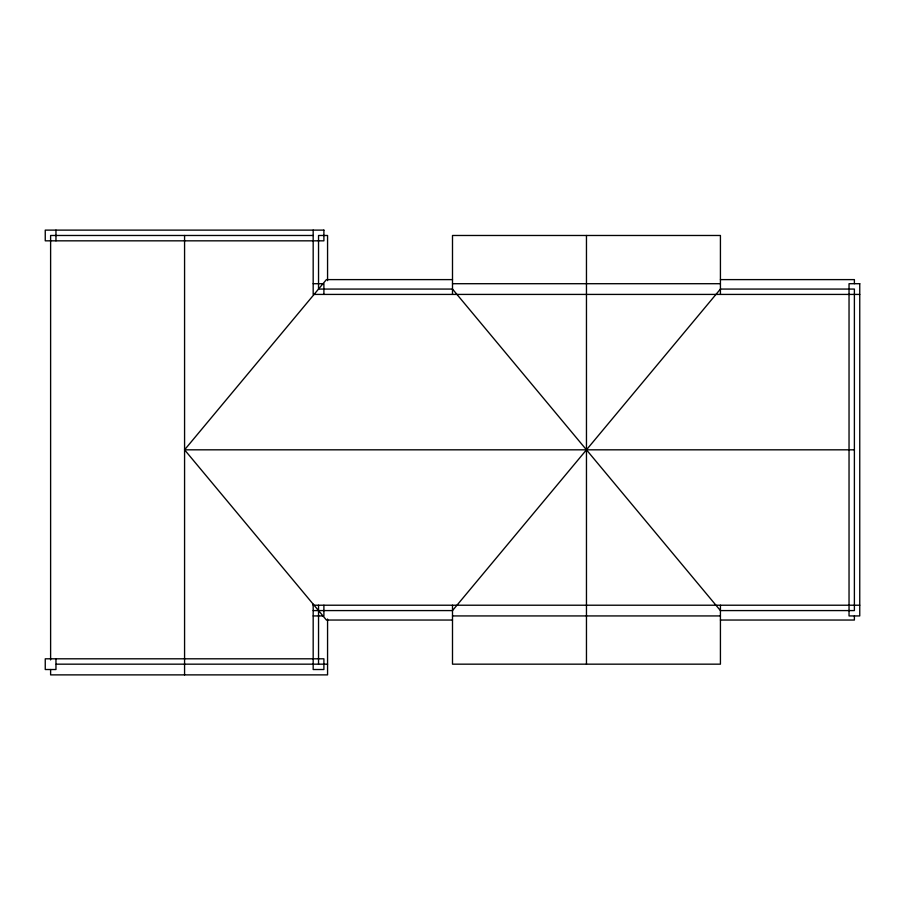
<?xml version="1.0" encoding="UTF-8"?>
<svg xmlns="http://www.w3.org/2000/svg" width="905" height="905" viewBox="0 0 905 905"><rect width="100%" height="100%" fill="white"/><g stroke="black" fill="none" stroke-linecap="round" stroke-linejoin="round"><path stroke-width="1.36" d="M452.5 620.038L326.411 620.038L184.575 449.819L326.411 279.611L452.5 279.611M313.175 235.481L50.612 235.481L50.612 659.926M720.425 279.611L854.388 279.611L854.388 283.661M313.175 283.706L323.9 283.706L323.9 294.419M452.5 283.706L720.425 283.706M859.75 294.419L313.175 294.419L313.175 230.119M184.575 449.819L854.388 449.819M313.175 605.219L859.75 605.219M313.175 610.581L452.5 610.581L720.425 289.068L854.388 289.068L854.388 610.581L720.425 610.581L452.5 289.068L318.537 289.068L318.537 235.481L327.565 235.481L327.565 280.607M313.175 615.932L323.9 615.932L323.9 605.219M452.5 615.932L720.425 615.932M720.425 620.038L854.388 620.038L854.388 615.977M56.246 664.168L327.565 664.168M720.425 294.419L720.425 235.481L452.5 235.481L452.5 294.419M720.425 605.219L720.425 664.168L452.5 664.168L452.5 605.219M586.463 235.481L586.463 664.168M327.565 619.043L327.565 674.881L50.612 674.881L50.612 669.519M318.537 605.219L318.537 664.168M313.175 604.144L313.175 669.519L323.9 669.519L323.9 658.806L45.25 658.806L45.25 669.519L55.963 669.519L55.963 658.806M184.575 235.481L184.575 674.881M55.963 230.119L55.963 240.832M323.9 230.119L45.25 230.119L45.25 240.832L323.9 240.832L323.9 230.119M859.75 283.706L849.037 283.706L849.037 615.932L859.75 615.932L859.75 283.706"/></g></svg>
